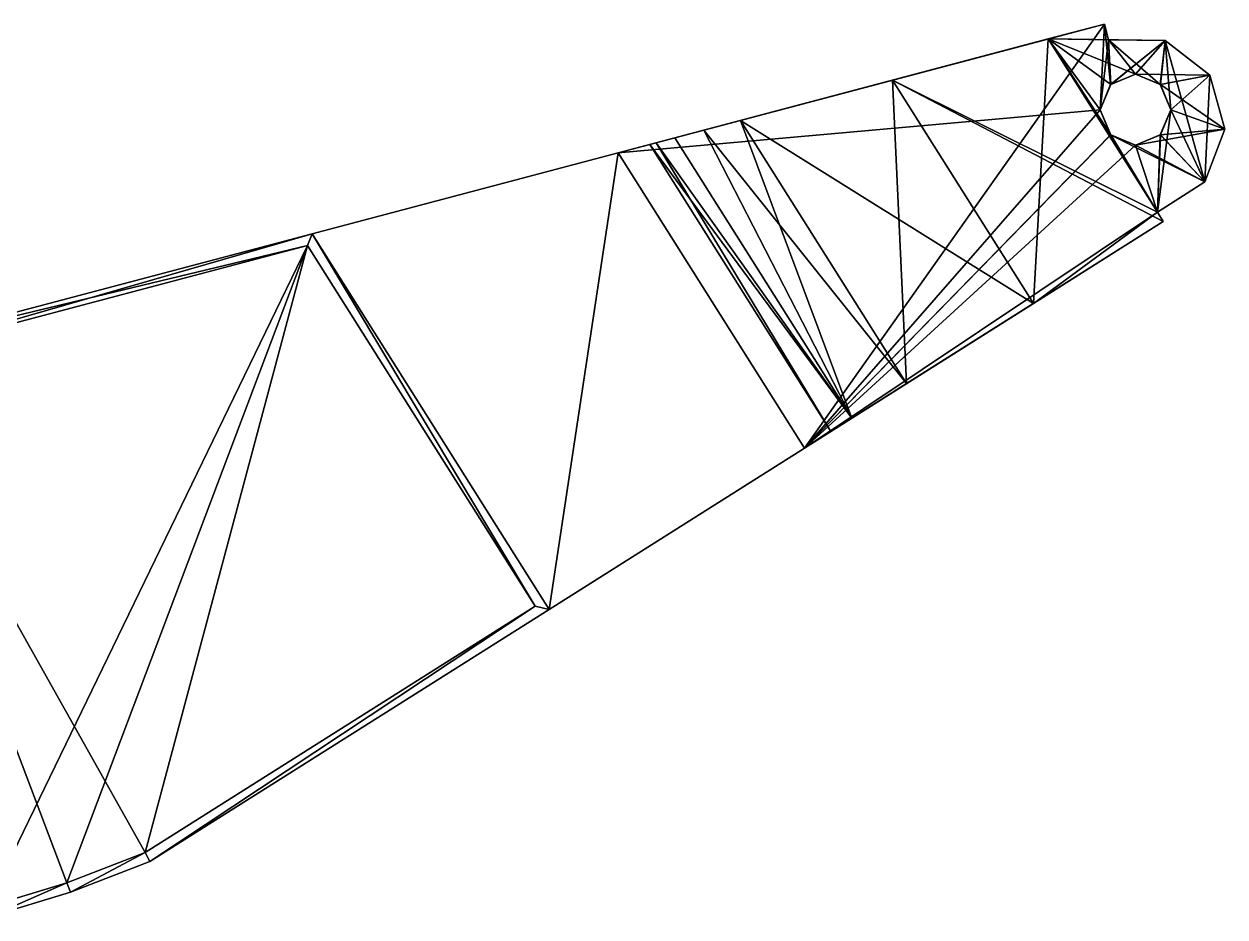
# Model space of a CAD drawing. Header units: metres. Extents: x -8.79 to -1.88, y 2.69 to 4.89.
# Drawn here: x -4.267 to -1.881, y 3.101 to 4.874 of the extents above; entities that cross this region are included whole.
import ezdxf

# ---------------------------------------------------------------- set-up
doc = ezdxf.new("R2010")
doc.units = ezdxf.units.M
doc.header["$LTSCALE"] = 101.851852
for name, color, linetype in [('102', 7, 'CONTINUOUS'), ('103', 7, 'CONTINUOUS'), ('104', 7, 'CONTINUOUS'), ('105', 7, 'CONTINUOUS'), ('106', 7, 'CONTINUOUS'), ('107', 7, 'CONTINUOUS'), ('108', 7, 'CONTINUOUS'), ('109', 7, 'CONTINUOUS'), ('110', 7, 'CONTINUOUS'), ('111', 7, 'CONTINUOUS'), ('112', 7, 'CONTINUOUS'), ('113', 7, 'CONTINUOUS'), ('114', 7, 'CONTINUOUS'), ('115', 7, 'CONTINUOUS'), ('116', 7, 'CONTINUOUS'), ('117', 7, 'CONTINUOUS'), ('118', 7, 'CONTINUOUS'), ('119', 7, 'CONTINUOUS'), ('120', 7, 'CONTINUOUS'), ('121', 7, 'CONTINUOUS'), ('124', 7, 'CONTINUOUS'), ('130', 7, 'CONTINUOUS'), ('131', 7, 'CONTINUOUS'), ('132', 7, 'CONTINUOUS'), ('135', 7, 'CONTINUOUS'), ('136', 7, 'CONTINUOUS'), ('40', 7, 'CONTINUOUS'), ('42', 7, 'CONTINUOUS'), ('66', 7, 'CONTINUOUS'), ('67', 7, 'CONTINUOUS'), ('68', 7, 'CONTINUOUS'), ('69', 7, 'CONTINUOUS'), ('78', 7, 'CONTINUOUS'), ('79', 7, 'CONTINUOUS'), ('80', 7, 'CONTINUOUS'), ('81', 7, 'CONTINUOUS')]:
    doc.layers.add(name, color=color, linetype=linetype)

msp = doc.modelspace()

# ---------------------------------------------------------------- linework, layer by layer
at = {"layer": '102', "color": 2, "linetype": 'CONTINUOUS'}
for points in [[(-2.9162, 4.6638, 0.9013), (-2.8434, 4.6831, 0.9364), (-2.622, 4.0917, 0.8461), (-2.9162, 4.6638, 0.9013)], [(-2.8434, 4.6831, 0.9364), (-2.5133, 4.1603, 0.9364), (-2.622, 4.0917, 0.8461), (-2.8434, 4.6831, 0.9364)], [(-2.9736, 4.6487, 0.8461), (-2.9162, 4.6638, 0.9013), (-2.622, 4.0917, 0.8461), (-2.9736, 4.6487, 0.8461)], [(-3.0235, 4.6354, 0.697), (-3.0108, 4.6388, 0.7752), (-2.6637, 4.0653, 0.697), (-3.0235, 4.6354, 0.697)], [(-3.0108, 4.6388, 0.7752), (-2.9736, 4.6487, 0.8461), (-2.622, 4.0917, 0.8461), (-3.0108, 4.6388, 0.7752)], [(-3.0108, 4.6388, 0.7752), (-2.622, 4.0917, 0.8461), (-2.6637, 4.0653, 0.697), (-3.0108, 4.6388, 0.7752)]]:
    msp.add_3dface(points, dxfattribs=at)
at = {"layer": '103', "color": 2, "linetype": 'CONTINUOUS'}
for points in [[(-3.0235, 4.6354, 0.503), (-3.0235, 4.6354, 0.697), (-2.6637, 4.0653, 0.697), (-3.0235, 4.6354, 0.503)], [(-3.0235, 4.6354, 0.503), (-2.6637, 4.0653, 0.697), (-2.6637, 4.0653, 0.503), (-3.0235, 4.6354, 0.503)]]:
    msp.add_3dface(points, dxfattribs=at)
at = {"layer": '104', "color": 2, "linetype": 'CONTINUOUS'}
for points in [[(-2.8434, 4.6831, 0.2636), (-2.9162, 4.6638, 0.2987), (-2.5133, 4.1603, 0.2636), (-2.8434, 4.6831, 0.2636)], [(-2.9162, 4.6638, 0.2987), (-2.9736, 4.6487, 0.3539), (-2.622, 4.0917, 0.3539), (-2.9162, 4.6638, 0.2987)], [(-2.9162, 4.6638, 0.2987), (-2.622, 4.0917, 0.3539), (-2.5133, 4.1603, 0.2636), (-2.9162, 4.6638, 0.2987)], [(-3.0108, 4.6388, 0.4248), (-3.0235, 4.6354, 0.503), (-2.622, 4.0917, 0.3539), (-3.0108, 4.6388, 0.4248)], [(-3.0235, 4.6354, 0.503), (-2.6637, 4.0653, 0.503), (-2.622, 4.0917, 0.3539), (-3.0235, 4.6354, 0.503)], [(-2.9736, 4.6487, 0.3539), (-3.0108, 4.6388, 0.4248), (-2.622, 4.0917, 0.3539), (-2.9736, 4.6487, 0.3539)]]:
    msp.add_3dface(points, dxfattribs=at)
at = {"layer": '105', "color": 2, "linetype": 'CONTINUOUS'}
for points in [[(-2.2323, 4.8448, 0.17), (-2.5414, 4.763, 0.1959), (-2.0152, 4.5009, 0.17), (-2.2323, 4.8448, 0.17)], [(-2.5414, 4.763, 0.1959), (-2.8434, 4.6831, 0.2636), (-2.2611, 4.3194, 0.1958), (-2.5414, 4.763, 0.1959)], [(-2.0152, 4.5009, 0.17), (-2.5414, 4.763, 0.1959), (-2.0034, 4.4821, 0.17), (-2.0152, 4.5009, 0.17)], [(-2.0034, 4.4821, 0.17), (-2.5414, 4.763, 0.1959), (-2.2611, 4.3194, 0.1958), (-2.0034, 4.4821, 0.17)], [(-2.8434, 4.6831, 0.2636), (-2.5133, 4.1603, 0.2636), (-2.2611, 4.3194, 0.1958), (-2.8434, 4.6831, 0.2636)]]:
    msp.add_3dface(points, dxfattribs=at)
at = {"layer": '106', "color": 2, "linetype": 'CONTINUOUS'}
for points in [[(-2.1203, 4.8744, 0.17), (-2.2323, 4.8448, 0.17), (-2.1121, 4.8432, 0.17), (-2.1203, 4.8744, 0.17)], [(-2.1121, 4.8432, 0.17), (-2.2323, 4.8448, 0.17), (-2.129, 4.7043, 0.17), (-2.1121, 4.8432, 0.17)], [(-2.2323, 4.8448, 0.17), (-2.0152, 4.5009, 0.17), (-2.108, 4.6542, 0.17), (-2.2323, 4.8448, 0.17)], [(-2.129, 4.7043, 0.17), (-2.2323, 4.8448, 0.17), (-2.108, 4.6542, 0.17), (-2.129, 4.7043, 0.17)], [(-2.1083, 4.7541, 0.17), (-2.1121, 4.8432, 0.17), (-2.129, 4.7043, 0.17), (-2.1083, 4.7541, 0.17)], [(-2, 4.8414, 0.17), (-2.1121, 4.8432, 0.17), (-2.1083, 4.7541, 0.17), (-2, 4.8414, 0.17)], [(-2.059, 4.7746, 0.17), (-2, 4.8414, 0.17), (-2.1083, 4.7541, 0.17), (-2.059, 4.7746, 0.17)], [(-1.9113, 4.773, 0.17), (-2, 4.8414, 0.17), (-2.059, 4.7746, 0.17), (-1.9113, 4.773, 0.17)], [(-2.0094, 4.7544, 0.17), (-1.9113, 4.773, 0.17), (-2.059, 4.7746, 0.17), (-2.0094, 4.7544, 0.17)], [(-1.9884, 4.7043, 0.17), (-1.9113, 4.773, 0.17), (-2.0094, 4.7544, 0.17), (-1.9884, 4.7043, 0.17)], [(-1.8809, 4.6658, 0.17), (-1.9113, 4.773, 0.17), (-1.9884, 4.7043, 0.17), (-1.8809, 4.6658, 0.17)], [(-1.8809, 4.6658, 0.17), (-1.9884, 4.7043, 0.17), (-2.0091, 4.6545, 0.17), (-1.8809, 4.6658, 0.17)], [(-2.108, 4.6542, 0.17), (-2.0152, 4.5009, 0.17), (-2.0584, 4.634, 0.17), (-2.108, 4.6542, 0.17)], [(-1.9207, 4.5611, 0.17), (-1.8809, 4.6658, 0.17), (-2.0584, 4.634, 0.17), (-1.9207, 4.5611, 0.17)], [(-2.0584, 4.634, 0.17), (-1.8809, 4.6658, 0.17), (-2.0091, 4.6545, 0.17), (-2.0584, 4.634, 0.17)], [(-2.0152, 4.5009, 0.17), (-1.9207, 4.5611, 0.17), (-2.0584, 4.634, 0.17), (-2.0152, 4.5009, 0.17)]]:
    msp.add_3dface(points, dxfattribs=at)
at = {"layer": '107', "color": 2, "linetype": 'CONTINUOUS'}
for points in [[(-2.5414, 4.763, 1.0041), (-2.2323, 4.8448, 1.03), (-2.2611, 4.3194, 1.0042), (-2.5414, 4.763, 1.0041)], [(-2.2611, 4.3194, 1.0042), (-2.2323, 4.8448, 1.03), (-2.0152, 4.5009, 1.03), (-2.2611, 4.3194, 1.0042)], [(-2.8434, 4.6831, 0.9364), (-2.5414, 4.763, 1.0041), (-2.5133, 4.1603, 0.9364), (-2.8434, 4.6831, 0.9364)], [(-2.5414, 4.763, 1.0041), (-2.2611, 4.3194, 1.0042), (-2.5133, 4.1603, 0.9364), (-2.5414, 4.763, 1.0041)], [(-2.0034, 4.4821, 1.03), (-2.2611, 4.3194, 1.0042), (-2.0152, 4.5009, 1.03), (-2.0034, 4.4821, 1.03)]]:
    msp.add_3dface(points, dxfattribs=at)
at = {"layer": '108', "color": 2, "linetype": 'CONTINUOUS'}
for points in [[(-2.2323, 4.8448, 1.03), (-2.1203, 4.8744, 1.03), (-2.1121, 4.8432, 1.03), (-2.2323, 4.8448, 1.03)], [(-2.0152, 4.5009, 1.03), (-2.2323, 4.8448, 1.03), (-2.1083, 4.6545, 1.03), (-2.0152, 4.5009, 1.03)], [(-2.2323, 4.8448, 1.03), (-2.1121, 4.8432, 1.03), (-2, 4.8414, 1.03), (-2.2323, 4.8448, 1.03)], [(-2.2323, 4.8448, 1.03), (-2, 4.8414, 1.03), (-2.0584, 4.7746, 1.03), (-2.2323, 4.8448, 1.03)], [(-2.1083, 4.6545, 1.03), (-2.2323, 4.8448, 1.03), (-2.129, 4.7043, 1.03), (-2.1083, 4.6545, 1.03)], [(-2.129, 4.7043, 1.03), (-2.2323, 4.8448, 1.03), (-2.108, 4.7544, 1.03), (-2.129, 4.7043, 1.03)], [(-2.108, 4.7544, 1.03), (-2.2323, 4.8448, 1.03), (-2.0584, 4.7746, 1.03), (-2.108, 4.7544, 1.03)], [(-2, 4.8414, 1.03), (-1.9113, 4.773, 1.03), (-2.0584, 4.7746, 1.03), (-2, 4.8414, 1.03)], [(-2.0584, 4.7746, 1.03), (-1.9113, 4.773, 1.03), (-2.0091, 4.7541, 1.03), (-2.0584, 4.7746, 1.03)], [(-1.9113, 4.773, 1.03), (-1.8809, 4.6658, 1.03), (-2.0091, 4.7541, 1.03), (-1.9113, 4.773, 1.03)], [(-1.8809, 4.6658, 1.03), (-1.9884, 4.7043, 1.03), (-2.0091, 4.7541, 1.03), (-1.8809, 4.6658, 1.03)], [(-1.9884, 4.7043, 1.03), (-1.8809, 4.6658, 1.03), (-2.0094, 4.6542, 1.03), (-1.9884, 4.7043, 1.03)], [(-1.9207, 4.5611, 1.03), (-2.0152, 4.5009, 1.03), (-2.1083, 4.6545, 1.03), (-1.9207, 4.5611, 1.03)], [(-2.059, 4.634, 1.03), (-1.9207, 4.5611, 1.03), (-2.1083, 4.6545, 1.03), (-2.059, 4.634, 1.03)], [(-2.0094, 4.6542, 1.03), (-1.9207, 4.5611, 1.03), (-2.059, 4.634, 1.03), (-2.0094, 4.6542, 1.03)], [(-1.8809, 4.6658, 1.03), (-1.9207, 4.5611, 1.03), (-2.0094, 4.6542, 1.03), (-1.8809, 4.6658, 1.03)]]:
    msp.add_3dface(points, dxfattribs=at)
at = {"layer": '109', "color": 2, "linetype": 'CONTINUOUS'}
for points in [[(-2.7162, 4.0322), (-2.0034, 4.4821), (-2.5133, 4.1603, 0.2636), (-2.7162, 4.0322)], [(-2.0034, 4.4821, 1.2), (-2.7162, 4.0322, 1.2), (-2.0034, 4.4821, 1.03), (-2.0034, 4.4821, 1.2)], [(-2.0034, 4.4821, 1.03), (-2.7162, 4.0322, 1.2), (-2.2611, 4.3194, 1.0042), (-2.0034, 4.4821, 1.03)], [(-2.5133, 4.1603, 0.2636), (-2.0034, 4.4821), (-2.2611, 4.3194, 0.1958), (-2.5133, 4.1603, 0.2636)], [(-2.0034, 4.4821), (-2.0034, 4.4821, 0.17), (-2.2611, 4.3194, 0.1958), (-2.0034, 4.4821)], [(-2.2611, 4.3194, 1.0042), (-2.7162, 4.0322, 1.2), (-2.5133, 4.1603, 0.9364), (-2.2611, 4.3194, 1.0042)], [(-2.622, 4.0917, 0.3539), (-2.7162, 4.0322), (-2.5133, 4.1603, 0.2636), (-2.622, 4.0917, 0.3539)], [(-2.5133, 4.1603, 0.9364), (-2.7162, 4.0322, 1.2), (-2.622, 4.0917, 0.8461), (-2.5133, 4.1603, 0.9364)], [(-2.6637, 4.0653, 0.503), (-2.7162, 4.0322), (-2.622, 4.0917, 0.3539), (-2.6637, 4.0653, 0.503)], [(-2.622, 4.0917, 0.8461), (-2.7162, 4.0322, 1.2), (-2.6637, 4.0653, 0.697), (-2.622, 4.0917, 0.8461)], [(-2.7162, 4.0322, 1.2), (-2.7162, 4.0322), (-2.6637, 4.0653, 0.503), (-2.7162, 4.0322, 1.2)], [(-2.6637, 4.0653, 0.697), (-2.7162, 4.0322, 1.2), (-2.6637, 4.0653, 0.503), (-2.6637, 4.0653, 0.697)], [(-3.2236, 3.7119, 0.9), (-3.2236, 3.7119, 0.3), (-2.7162, 4.0322), (-3.2236, 3.7119, 0.9)], [(-3.2236, 3.7119, 0.9), (-2.7162, 4.0322), (-2.7162, 4.0322, 1.2), (-3.2236, 3.7119, 0.9)], [(-4.017, 3.2111, 0.3), (-3.2236, 3.7119, 0.3), (-4.017, 3.2111, 0.9), (-4.017, 3.2111, 0.3)], [(-3.2236, 3.7119, 0.3), (-3.2236, 3.7119, 0.9), (-4.017, 3.2111, 0.9), (-3.2236, 3.7119, 0.3)]]:
    msp.add_3dface(points, dxfattribs=at)
at = {"layer": '110', "color": 2, "linetype": 'CONTINUOUS'}
for points in [[(-2.0034, 4.4821, 1.2), (-2.0034, 4.4821, 1.03), (-2.0152, 4.5009, 1.2), (-2.0034, 4.4821, 1.2)], [(-2.0034, 4.4821, 1.03), (-2.0152, 4.5009, 1.03), (-2.0152, 4.5009, 1.2), (-2.0034, 4.4821, 1.03)]]:
    msp.add_3dface(points, dxfattribs=at)
at = {"layer": '111', "color": 2, "linetype": 'CONTINUOUS'}
for points in [[(-2.0152, 4.5009, 0.17), (-2.0034, 4.4821), (-2.0152, 4.5009), (-2.0152, 4.5009, 0.17)], [(-2.0034, 4.4821), (-2.0152, 4.5009, 0.17), (-2.0034, 4.4821, 0.17), (-2.0034, 4.4821)]]:
    msp.add_3dface(points, dxfattribs=at)
at = {"layer": '112', "color": 2, "linetype": 'CONTINUOUS'}
for points in [[(-2.1121, 4.8432, 1.2), (-2, 4.8414, 1.2), (-2.1121, 4.8432, 1.03), (-2.1121, 4.8432, 1.2)], [(-2.1121, 4.8432, 1.03), (-2, 4.8414, 1.2), (-2, 4.8414, 1.03), (-2.1121, 4.8432, 1.03)], [(-2, 4.8414, 1.2), (-1.9113, 4.773, 1.2), (-2, 4.8414, 1.03), (-2, 4.8414, 1.2)], [(-1.9113, 4.773, 1.2), (-1.9113, 4.773, 1.03), (-2, 4.8414, 1.03), (-1.9113, 4.773, 1.2)], [(-1.9113, 4.773, 1.2), (-1.8809, 4.6658, 1.2), (-1.9113, 4.773, 1.03), (-1.9113, 4.773, 1.2)], [(-1.8809, 4.6658, 1.2), (-1.8809, 4.6658, 1.03), (-1.9113, 4.773, 1.03), (-1.8809, 4.6658, 1.2)], [(-1.8809, 4.6658, 1.2), (-1.9207, 4.5611, 1.2), (-1.8809, 4.6658, 1.03), (-1.8809, 4.6658, 1.2)], [(-1.9207, 4.5611, 1.2), (-1.9207, 4.5611, 1.03), (-1.8809, 4.6658, 1.03), (-1.9207, 4.5611, 1.2)], [(-2.0152, 4.5009, 1.2), (-2.0152, 4.5009, 1.03), (-1.9207, 4.5611, 1.03), (-2.0152, 4.5009, 1.2)], [(-1.9207, 4.5611, 1.2), (-2.0152, 4.5009, 1.2), (-1.9207, 4.5611, 1.03), (-1.9207, 4.5611, 1.2)]]:
    msp.add_3dface(points, dxfattribs=at)
at = {"layer": '113', "color": 2, "linetype": 'CONTINUOUS'}
for points in [[(-2.1121, 4.8432, 0.17), (-2, 4.8414, 0.17), (-2.1121, 4.8432), (-2.1121, 4.8432, 0.17)], [(-2.1121, 4.8432), (-2, 4.8414, 0.17), (-2, 4.8414), (-2.1121, 4.8432)], [(-2, 4.8414, 0.17), (-1.9113, 4.773, 0.17), (-2, 4.8414), (-2, 4.8414, 0.17)], [(-1.9113, 4.773, 0.17), (-1.9113, 4.773), (-2, 4.8414), (-1.9113, 4.773, 0.17)], [(-1.9113, 4.773, 0.17), (-1.8809, 4.6658, 0.17), (-1.9113, 4.773), (-1.9113, 4.773, 0.17)], [(-1.8809, 4.6658, 0.17), (-1.8809, 4.6658), (-1.9113, 4.773), (-1.8809, 4.6658, 0.17)], [(-1.8809, 4.6658, 0.17), (-1.9207, 4.5611, 0.17), (-1.8809, 4.6658), (-1.8809, 4.6658, 0.17)], [(-1.9207, 4.5611, 0.17), (-1.9207, 4.5611), (-1.8809, 4.6658), (-1.9207, 4.5611, 0.17)], [(-1.9207, 4.5611, 0.17), (-2.0152, 4.5009, 0.17), (-1.9207, 4.5611), (-1.9207, 4.5611, 0.17)], [(-2.0152, 4.5009, 0.17), (-2.0152, 4.5009), (-1.9207, 4.5611), (-2.0152, 4.5009, 0.17)]]:
    msp.add_3dface(points, dxfattribs=at)
at = {"layer": '114', "color": 2, "linetype": 'CONTINUOUS'}
for points in [[(-2.1203, 4.8744, 1.03), (-2.1203, 4.8744, 1.2), (-2.1121, 4.8432, 1.03), (-2.1203, 4.8744, 1.03)], [(-2.1203, 4.8744, 1.2), (-2.1121, 4.8432, 1.2), (-2.1121, 4.8432, 1.03), (-2.1203, 4.8744, 1.2)]]:
    msp.add_3dface(points, dxfattribs=at)
at = {"layer": '115', "color": 2, "linetype": 'CONTINUOUS'}
for points in [[(-2.1203, 4.8744), (-2.1203, 4.8744, 0.17), (-2.1121, 4.8432), (-2.1203, 4.8744)], [(-2.1203, 4.8744, 0.17), (-2.1121, 4.8432, 0.17), (-2.1121, 4.8432), (-2.1203, 4.8744, 0.17)]]:
    msp.add_3dface(points, dxfattribs=at)
at = {"layer": '116', "color": 2, "linetype": 'CONTINUOUS'}
for points in [[(-2.129, 4.7043, 1.2), (-2.108, 4.6542, 1.2), (-2.129, 4.7043, 1.03), (-2.129, 4.7043, 1.2)], [(-2.108, 4.6542, 1.2), (-2.1083, 4.6545, 1.03), (-2.129, 4.7043, 1.03), (-2.108, 4.6542, 1.2)], [(-2.0091, 4.6545, 1.2), (-1.9884, 4.7043, 1.2), (-2.0094, 4.6542, 1.03), (-2.0091, 4.6545, 1.2)], [(-1.9884, 4.7043, 1.2), (-1.9884, 4.7043, 1.03), (-2.0094, 4.6542, 1.03), (-1.9884, 4.7043, 1.2)], [(-2.108, 4.6542, 1.2), (-2.059, 4.634, 1.03), (-2.1083, 4.6545, 1.03), (-2.108, 4.6542, 1.2)], [(-2.108, 4.6542, 1.2), (-2.0584, 4.634, 1.2), (-2.059, 4.634, 1.03), (-2.108, 4.6542, 1.2)], [(-2.0584, 4.634, 1.2), (-2.0094, 4.6542, 1.03), (-2.059, 4.634, 1.03), (-2.0584, 4.634, 1.2)], [(-2.0584, 4.634, 1.2), (-2.0091, 4.6545, 1.2), (-2.0094, 4.6542, 1.03), (-2.0584, 4.634, 1.2)]]:
    msp.add_3dface(points, dxfattribs=at)
at = {"layer": '117', "color": 2, "linetype": 'CONTINUOUS'}
for points in [[(-2.059, 4.7746, 1.2), (-2.1083, 4.7541, 1.2), (-2.108, 4.7544, 1.03), (-2.059, 4.7746, 1.2)], [(-2.059, 4.7746, 1.2), (-2.108, 4.7544, 1.03), (-2.0584, 4.7746, 1.03), (-2.059, 4.7746, 1.2)], [(-2.0094, 4.7544, 1.2), (-2.059, 4.7746, 1.2), (-2.0584, 4.7746, 1.03), (-2.0094, 4.7544, 1.2)], [(-2.0094, 4.7544, 1.2), (-2.0584, 4.7746, 1.03), (-2.0091, 4.7541, 1.03), (-2.0094, 4.7544, 1.2)], [(-2.1083, 4.7541, 1.2), (-2.129, 4.7043, 1.2), (-2.108, 4.7544, 1.03), (-2.1083, 4.7541, 1.2)], [(-2.129, 4.7043, 1.2), (-2.129, 4.7043, 1.03), (-2.108, 4.7544, 1.03), (-2.129, 4.7043, 1.2)], [(-1.9884, 4.7043, 1.2), (-2.0094, 4.7544, 1.2), (-1.9884, 4.7043, 1.03), (-1.9884, 4.7043, 1.2)], [(-1.9884, 4.7043, 1.03), (-2.0094, 4.7544, 1.2), (-2.0091, 4.7541, 1.03), (-1.9884, 4.7043, 1.03)]]:
    msp.add_3dface(points, dxfattribs=at)
at = {"layer": '118', "color": 2, "linetype": 'CONTINUOUS'}
for points in [[(-4.5785, 4.224, 0.3), (-3.6945, 4.4579, 0.3), (-4.5745, 4.2044, 0.3), (-4.5785, 4.224, 0.3)], [(-4.5745, 4.2044, 0.3), (-3.6945, 4.4579, 0.3), (-3.7036, 4.4348, 0.3), (-4.5745, 4.2044, 0.3)], [(-3.7036, 4.4348, 0.3), (-3.6945, 4.4579, 0.3), (-3.2512, 3.7181, 0.3), (-3.7036, 4.4348, 0.3)], [(-3.6945, 4.4579, 0.3), (-3.2236, 3.7119, 0.3), (-3.2512, 3.7181, 0.3), (-3.6945, 4.4579, 0.3)], [(-3.2512, 3.7181, 0.3), (-4.017, 3.2111, 0.3), (-4.0264, 3.2288, 0.3), (-3.2512, 3.7181, 0.3)], [(-3.2236, 3.7119, 0.3), (-4.017, 3.2111, 0.3), (-3.2512, 3.7181, 0.3), (-3.2236, 3.7119, 0.3)], [(-4.0264, 3.2288, 0.3), (-4.1743, 3.15, 0.3), (-4.1817, 3.1686, 0.3), (-4.0264, 3.2288, 0.3)], [(-4.017, 3.2111, 0.3), (-4.1743, 3.15, 0.3), (-4.0264, 3.2288, 0.3), (-4.017, 3.2111, 0.3)], [(-4.1817, 3.1686, 0.3), (-4.3359, 3.101, 0.3), (-4.3411, 3.1203, 0.3), (-4.1817, 3.1686, 0.3)], [(-4.1743, 3.15, 0.3), (-4.3359, 3.101, 0.3), (-4.1817, 3.1686, 0.3), (-4.1743, 3.15, 0.3)]]:
    msp.add_3dface(points, dxfattribs=at)
at = {"layer": '119', "color": 2, "linetype": 'CONTINUOUS'}
for points in [[(-3.2236, 3.7119, 0.3), (-3.6945, 4.4579, 0.3), (-3.0865, 4.6188), (-3.2236, 3.7119, 0.3)], [(-3.2236, 3.7119, 0.3), (-3.0865, 4.6188), (-2.7162, 4.0322), (-3.2236, 3.7119, 0.3)]]:
    msp.add_3dface(points, dxfattribs=at)
at = {"layer": '120', "color": 2, "linetype": 'CONTINUOUS'}
for points in [[(-3.6945, 4.4579, 0.9), (-3.2236, 3.7119, 0.9), (-3.0865, 4.6188, 1.2), (-3.6945, 4.4579, 0.9)], [(-3.0865, 4.6188, 1.2), (-3.2236, 3.7119, 0.9), (-2.7162, 4.0322, 1.2), (-3.0865, 4.6188, 1.2)]]:
    msp.add_3dface(points, dxfattribs=at)
at = {"layer": '121', "color": 2, "linetype": 'CONTINUOUS'}
for points in [[(-3.6945, 4.4579, 0.9), (-4.5785, 4.224, 0.9), (-3.7036, 4.4348, 0.9), (-3.6945, 4.4579, 0.9)], [(-3.2512, 3.7181, 0.9), (-3.6945, 4.4579, 0.9), (-3.7036, 4.4348, 0.9), (-3.2512, 3.7181, 0.9)], [(-3.2236, 3.7119, 0.9), (-3.6945, 4.4579, 0.9), (-3.2512, 3.7181, 0.9), (-3.2236, 3.7119, 0.9)], [(-3.7036, 4.4348, 0.9), (-4.5785, 4.224, 0.9), (-4.5745, 4.2044, 0.9), (-3.7036, 4.4348, 0.9)], [(-4.0264, 3.2288, 0.9), (-4.017, 3.2111, 0.9), (-3.2512, 3.7181, 0.9), (-4.0264, 3.2288, 0.9)], [(-4.017, 3.2111, 0.9), (-3.2236, 3.7119, 0.9), (-3.2512, 3.7181, 0.9), (-4.017, 3.2111, 0.9)], [(-4.1817, 3.1686, 0.9), (-4.1743, 3.15, 0.9), (-4.0264, 3.2288, 0.9), (-4.1817, 3.1686, 0.9)], [(-4.1743, 3.15, 0.9), (-4.017, 3.2111, 0.9), (-4.0264, 3.2288, 0.9), (-4.1743, 3.15, 0.9)], [(-4.3411, 3.1203, 0.9), (-4.3359, 3.101, 0.9), (-4.1817, 3.1686, 0.9), (-4.3411, 3.1203, 0.9)], [(-4.3359, 3.101, 0.9), (-4.1743, 3.15, 0.9), (-4.1817, 3.1686, 0.9), (-4.3359, 3.101, 0.9)]]:
    msp.add_3dface(points, dxfattribs=at)
at = {"layer": '124', "color": 2, "linetype": 'CONTINUOUS'}
for points in [[(-2.1203, 4.8744, 1.2), (-3.0865, 4.6188, 1.2), (-2.129, 4.7043, 1.2), (-2.1203, 4.8744, 1.2)], [(-2.1083, 4.7541, 1.2), (-2.1203, 4.8744, 1.2), (-2.129, 4.7043, 1.2), (-2.1083, 4.7541, 1.2)], [(-2.1121, 4.8432, 1.2), (-2.1203, 4.8744, 1.2), (-2.1083, 4.7541, 1.2), (-2.1121, 4.8432, 1.2)], [(-2, 4.8414, 1.2), (-2.1121, 4.8432, 1.2), (-2.0094, 4.7544, 1.2), (-2, 4.8414, 1.2)], [(-2.0094, 4.7544, 1.2), (-2.1121, 4.8432, 1.2), (-2.059, 4.7746, 1.2), (-2.0094, 4.7544, 1.2)], [(-2.059, 4.7746, 1.2), (-2.1121, 4.8432, 1.2), (-2.1083, 4.7541, 1.2), (-2.059, 4.7746, 1.2)], [(-1.9884, 4.7043, 1.2), (-2, 4.8414, 1.2), (-2.0094, 4.7544, 1.2), (-1.9884, 4.7043, 1.2)], [(-1.9113, 4.773, 1.2), (-2, 4.8414, 1.2), (-1.9207, 4.5611, 1.2), (-1.9113, 4.773, 1.2)], [(-1.9207, 4.5611, 1.2), (-2, 4.8414, 1.2), (-1.9884, 4.7043, 1.2), (-1.9207, 4.5611, 1.2)], [(-1.8809, 4.6658, 1.2), (-1.9113, 4.773, 1.2), (-1.9207, 4.5611, 1.2), (-1.8809, 4.6658, 1.2)], [(-3.0865, 4.6188, 1.2), (-2.7162, 4.0322, 1.2), (-2.129, 4.7043, 1.2), (-3.0865, 4.6188, 1.2)], [(-2.129, 4.7043, 1.2), (-2.7162, 4.0322, 1.2), (-2.108, 4.6542, 1.2), (-2.129, 4.7043, 1.2)], [(-1.9207, 4.5611, 1.2), (-1.9884, 4.7043, 1.2), (-2.0091, 4.6545, 1.2), (-1.9207, 4.5611, 1.2)], [(-2.7162, 4.0322, 1.2), (-2.0152, 4.5009, 1.2), (-2.108, 4.6542, 1.2), (-2.7162, 4.0322, 1.2)], [(-2.108, 4.6542, 1.2), (-2.0152, 4.5009, 1.2), (-2.0584, 4.634, 1.2), (-2.108, 4.6542, 1.2)], [(-2.0584, 4.634, 1.2), (-2.0152, 4.5009, 1.2), (-2.0091, 4.6545, 1.2), (-2.0584, 4.634, 1.2)], [(-2.0152, 4.5009, 1.2), (-1.9207, 4.5611, 1.2), (-2.0091, 4.6545, 1.2), (-2.0152, 4.5009, 1.2)], [(-2.7162, 4.0322, 1.2), (-2.0034, 4.4821, 1.2), (-2.0152, 4.5009, 1.2), (-2.7162, 4.0322, 1.2)]]:
    msp.add_3dface(points, dxfattribs=at)
at = {"layer": '130', "color": 2, "linetype": 'CONTINUOUS'}
for points in [[(-2.129, 4.7043, 0.17), (-2.108, 4.6542, 0.17), (-2.129, 4.7043), (-2.129, 4.7043, 0.17)], [(-2.108, 4.6542, 0.17), (-2.1083, 4.6545), (-2.129, 4.7043), (-2.108, 4.6542, 0.17)], [(-2.0091, 4.6545, 0.17), (-1.9884, 4.7043, 0.17), (-2.0094, 4.6542), (-2.0091, 4.6545, 0.17)], [(-1.9884, 4.7043, 0.17), (-1.9884, 4.7043), (-2.0094, 4.6542), (-1.9884, 4.7043, 0.17)], [(-2.108, 4.6542, 0.17), (-2.059, 4.634), (-2.1083, 4.6545), (-2.108, 4.6542, 0.17)], [(-2.108, 4.6542, 0.17), (-2.0584, 4.634, 0.17), (-2.059, 4.634), (-2.108, 4.6542, 0.17)], [(-2.0584, 4.634, 0.17), (-2.0094, 4.6542), (-2.059, 4.634), (-2.0584, 4.634, 0.17)], [(-2.0584, 4.634, 0.17), (-2.0091, 4.6545, 0.17), (-2.0094, 4.6542), (-2.0584, 4.634, 0.17)]]:
    msp.add_3dface(points, dxfattribs=at)
at = {"layer": '131', "color": 2, "linetype": 'CONTINUOUS'}
for points in [[(-2.059, 4.7746, 0.17), (-2.1083, 4.7541, 0.17), (-2.108, 4.7544), (-2.059, 4.7746, 0.17)], [(-2.059, 4.7746, 0.17), (-2.108, 4.7544), (-2.0584, 4.7746), (-2.059, 4.7746, 0.17)], [(-2.0094, 4.7544, 0.17), (-2.059, 4.7746, 0.17), (-2.0584, 4.7746), (-2.0094, 4.7544, 0.17)], [(-2.0094, 4.7544, 0.17), (-2.0584, 4.7746), (-2.0091, 4.7541), (-2.0094, 4.7544, 0.17)], [(-2.1083, 4.7541, 0.17), (-2.129, 4.7043, 0.17), (-2.108, 4.7544), (-2.1083, 4.7541, 0.17)], [(-2.129, 4.7043, 0.17), (-2.129, 4.7043), (-2.108, 4.7544), (-2.129, 4.7043, 0.17)], [(-1.9884, 4.7043, 0.17), (-2.0094, 4.7544, 0.17), (-1.9884, 4.7043), (-1.9884, 4.7043, 0.17)], [(-1.9884, 4.7043), (-2.0094, 4.7544, 0.17), (-2.0091, 4.7541), (-1.9884, 4.7043)]]:
    msp.add_3dface(points, dxfattribs=at)
at = {"layer": '132', "color": 2, "linetype": 'CONTINUOUS'}
for points in [[(-4.1743, 3.15, 0.3), (-4.017, 3.2111, 0.3), (-4.1743, 3.15, 0.9), (-4.1743, 3.15, 0.3)], [(-4.017, 3.2111, 0.3), (-4.017, 3.2111, 0.9), (-4.1743, 3.15, 0.9), (-4.017, 3.2111, 0.3)], [(-4.3359, 3.101, 0.3), (-4.1743, 3.15, 0.3), (-4.3359, 3.101, 0.45), (-4.3359, 3.101, 0.3)], [(-4.1743, 3.15, 0.3), (-4.1743, 3.15, 0.9), (-4.3359, 3.101, 0.9), (-4.1743, 3.15, 0.3)], [(-4.1743, 3.15, 0.3), (-4.3359, 3.101, 0.9), (-4.3359, 3.101, 0.75), (-4.1743, 3.15, 0.3)], [(-4.3359, 3.101, 0.45), (-4.1743, 3.15, 0.3), (-4.3359, 3.101, 0.525), (-4.3359, 3.101, 0.45)], [(-4.3359, 3.101, 0.525), (-4.1743, 3.15, 0.3), (-4.3359, 3.101, 0.675), (-4.3359, 3.101, 0.525)], [(-4.3359, 3.101, 0.675), (-4.1743, 3.15, 0.3), (-4.3359, 3.101, 0.75), (-4.3359, 3.101, 0.675)]]:
    msp.add_3dface(points, dxfattribs=at)
at = {"layer": '135', "color": 2, "linetype": 'CONTINUOUS'}
for points in [[(-2.2323, 4.8448, 0.17), (-2.1203, 4.8744, 0.17), (-3.0865, 4.6188), (-2.2323, 4.8448, 0.17)], [(-3.0865, 4.6188), (-2.1203, 4.8744, 0.17), (-2.1203, 4.8744), (-3.0865, 4.6188)], [(-2.1203, 4.8744, 1.2), (-2.8434, 4.6831, 0.9364), (-3.0865, 4.6188, 1.2), (-2.1203, 4.8744, 1.2)], [(-2.5414, 4.763, 1.0041), (-2.8434, 4.6831, 0.9364), (-2.1203, 4.8744, 1.2), (-2.5414, 4.763, 1.0041)], [(-2.2323, 4.8448, 1.03), (-2.5414, 4.763, 1.0041), (-2.1203, 4.8744, 1.2), (-2.2323, 4.8448, 1.03)], [(-2.1203, 4.8744, 1.03), (-2.2323, 4.8448, 1.03), (-2.1203, 4.8744, 1.2), (-2.1203, 4.8744, 1.03)], [(-2.5414, 4.763, 0.1959), (-2.2323, 4.8448, 0.17), (-3.0865, 4.6188), (-2.5414, 4.763, 0.1959)], [(-2.8434, 4.6831, 0.2636), (-2.5414, 4.763, 0.1959), (-3.0865, 4.6188), (-2.8434, 4.6831, 0.2636)], [(-2.9162, 4.6638, 0.2987), (-2.8434, 4.6831, 0.2636), (-3.0865, 4.6188), (-2.9162, 4.6638, 0.2987)], [(-2.8434, 4.6831, 0.9364), (-2.9162, 4.6638, 0.9013), (-3.0865, 4.6188, 1.2), (-2.8434, 4.6831, 0.9364)], [(-2.9736, 4.6487, 0.3539), (-2.9162, 4.6638, 0.2987), (-3.0865, 4.6188), (-2.9736, 4.6487, 0.3539)], [(-2.9162, 4.6638, 0.9013), (-2.9736, 4.6487, 0.8461), (-3.0865, 4.6188, 1.2), (-2.9162, 4.6638, 0.9013)], [(-3.0108, 4.6388, 0.4248), (-2.9736, 4.6487, 0.3539), (-3.0865, 4.6188), (-3.0108, 4.6388, 0.4248)], [(-2.9736, 4.6487, 0.8461), (-3.0108, 4.6388, 0.7752), (-3.0865, 4.6188, 1.2), (-2.9736, 4.6487, 0.8461)], [(-3.0235, 4.6354, 0.503), (-3.0108, 4.6388, 0.4248), (-3.0865, 4.6188), (-3.0235, 4.6354, 0.503)], [(-3.0108, 4.6388, 0.7752), (-3.0235, 4.6354, 0.697), (-3.0865, 4.6188, 1.2), (-3.0108, 4.6388, 0.7752)], [(-3.0235, 4.6354, 0.697), (-3.0235, 4.6354, 0.503), (-3.0865, 4.6188), (-3.0235, 4.6354, 0.697)], [(-3.0865, 4.6188, 1.2), (-3.0235, 4.6354, 0.697), (-3.0865, 4.6188), (-3.0865, 4.6188, 1.2)], [(-3.6945, 4.4579, 0.3), (-3.6945, 4.4579, 0.9), (-3.0865, 4.6188, 1.2), (-3.6945, 4.4579, 0.3)], [(-3.6945, 4.4579, 0.3), (-3.0865, 4.6188, 1.2), (-3.0865, 4.6188), (-3.6945, 4.4579, 0.3)], [(-3.6945, 4.4579, 0.3), (-4.5785, 4.224, 0.3), (-3.6945, 4.4579, 0.9), (-3.6945, 4.4579, 0.3)], [(-4.5785, 4.224, 0.3), (-4.5785, 4.224, 0.9), (-3.6945, 4.4579, 0.9), (-4.5785, 4.224, 0.3)]]:
    msp.add_3dface(points, dxfattribs=at)
at = {"layer": '136', "color": 2, "linetype": 'CONTINUOUS'}
for points in [[(-3.0865, 4.6188), (-2.1203, 4.8744), (-2.7162, 4.0322), (-3.0865, 4.6188)], [(-2.7162, 4.0322), (-2.1203, 4.8744), (-2.129, 4.7043), (-2.7162, 4.0322)], [(-2.1203, 4.8744), (-2.1121, 4.8432), (-2.129, 4.7043), (-2.1203, 4.8744)], [(-2.129, 4.7043), (-2.1121, 4.8432), (-2.108, 4.7544), (-2.129, 4.7043)], [(-2.1121, 4.8432), (-2, 4.8414), (-2.108, 4.7544), (-2.1121, 4.8432)], [(-2.108, 4.7544), (-2, 4.8414), (-2.0584, 4.7746), (-2.108, 4.7544)], [(-2.0584, 4.7746), (-2, 4.8414), (-2.0091, 4.7541), (-2.0584, 4.7746)], [(-2, 4.8414), (-1.9884, 4.7043), (-2.0091, 4.7541), (-2, 4.8414)], [(-2, 4.8414), (-1.9113, 4.773), (-1.9884, 4.7043), (-2, 4.8414)], [(-1.9113, 4.773), (-1.9207, 4.5611), (-1.9884, 4.7043), (-1.9113, 4.773)], [(-1.8809, 4.6658), (-1.9207, 4.5611), (-1.9113, 4.773), (-1.8809, 4.6658)], [(-2.1083, 4.6545), (-2.7162, 4.0322), (-2.129, 4.7043), (-2.1083, 4.6545)], [(-1.9207, 4.5611), (-2.0152, 4.5009), (-1.9884, 4.7043), (-1.9207, 4.5611)], [(-1.9884, 4.7043), (-2.0152, 4.5009), (-2.0094, 4.6542), (-1.9884, 4.7043)], [(-2.059, 4.634), (-2.7162, 4.0322), (-2.1083, 4.6545), (-2.059, 4.634)], [(-2.0094, 4.6542), (-2.0152, 4.5009), (-2.059, 4.634), (-2.0094, 4.6542)], [(-2.0152, 4.5009), (-2.7162, 4.0322), (-2.059, 4.634), (-2.0152, 4.5009)], [(-2.0034, 4.4821), (-2.7162, 4.0322), (-2.0152, 4.5009), (-2.0034, 4.4821)]]:
    msp.add_3dface(points, dxfattribs=at)
at = {"layer": '40', "color": 2, "linetype": 'CONTINUOUS'}
for points in [[(-3.7036, 4.4348, 0.32), (-4.3411, 3.1203, 0.32), (-4.5745, 4.2044, 0.32), (-3.7036, 4.4348, 0.32)], [(-4.1817, 3.1686, 0.32), (-4.3411, 3.1203, 0.32), (-3.7036, 4.4348, 0.32), (-4.1817, 3.1686, 0.32)], [(-4.0264, 3.2288, 0.32), (-4.1817, 3.1686, 0.32), (-3.7036, 4.4348, 0.32), (-4.0264, 3.2288, 0.32)], [(-3.2512, 3.7181, 0.32), (-4.0264, 3.2288, 0.32), (-3.7036, 4.4348, 0.32), (-3.2512, 3.7181, 0.32)]]:
    msp.add_3dface(points, dxfattribs=at)
at = {"layer": '42', "color": 2, "linetype": 'CONTINUOUS'}
for points in [[(-3.7036, 4.4348, 0.88), (-4.5745, 4.2044, 0.88), (-4.0264, 3.2288, 0.88), (-3.7036, 4.4348, 0.88)], [(-3.2512, 3.7181, 0.88), (-3.7036, 4.4348, 0.88), (-4.0264, 3.2288, 0.88), (-3.2512, 3.7181, 0.88)], [(-4.0264, 3.2288, 0.88), (-4.5745, 4.2044, 0.88), (-4.1817, 3.1686, 0.88), (-4.0264, 3.2288, 0.88)], [(-4.1817, 3.1686, 0.88), (-4.5745, 4.2044, 0.88), (-4.3411, 3.1203, 0.88), (-4.1817, 3.1686, 0.88)]]:
    msp.add_3dface(points, dxfattribs=at)
at = {"layer": '66', "color": 2, "linetype": 'CONTINUOUS'}
for points in [[(-4.1817, 3.1686, 0.32), (-4.0264, 3.2288, 0.32), (-4.1817, 3.1686, 0.3), (-4.1817, 3.1686, 0.32)], [(-4.0264, 3.2288, 0.32), (-4.0264, 3.2288, 0.3), (-4.1817, 3.1686, 0.3), (-4.0264, 3.2288, 0.32)], [(-4.3411, 3.1203, 0.32), (-4.1817, 3.1686, 0.32), (-4.3411, 3.1203, 0.3), (-4.3411, 3.1203, 0.32)], [(-4.1817, 3.1686, 0.32), (-4.1817, 3.1686, 0.3), (-4.3411, 3.1203, 0.3), (-4.1817, 3.1686, 0.32)]]:
    msp.add_3dface(points, dxfattribs=at)
at = {"layer": '67', "color": 2, "linetype": 'CONTINUOUS'}
for points in [[(-4.0264, 3.2288, 0.32), (-3.2512, 3.7181, 0.32), (-4.0264, 3.2288, 0.3), (-4.0264, 3.2288, 0.32)], [(-3.2512, 3.7181, 0.32), (-3.2512, 3.7181, 0.3), (-4.0264, 3.2288, 0.3), (-3.2512, 3.7181, 0.32)]]:
    msp.add_3dface(points, dxfattribs=at)
at = {"layer": '68', "color": 2, "linetype": 'CONTINUOUS'}
for points in [[(-3.2512, 3.7181, 0.32), (-3.7036, 4.4348, 0.32), (-3.2512, 3.7181, 0.3), (-3.2512, 3.7181, 0.32)], [(-3.7036, 4.4348, 0.32), (-3.7036, 4.4348, 0.3), (-3.2512, 3.7181, 0.3), (-3.7036, 4.4348, 0.32)]]:
    msp.add_3dface(points, dxfattribs=at)
at = {"layer": '69', "color": 2, "linetype": 'CONTINUOUS'}
for points in [[(-3.7036, 4.4348, 0.32), (-4.5745, 4.2044, 0.32), (-3.7036, 4.4348, 0.3), (-3.7036, 4.4348, 0.32)], [(-4.5745, 4.2044, 0.32), (-4.5745, 4.2044, 0.3), (-3.7036, 4.4348, 0.3), (-4.5745, 4.2044, 0.32)]]:
    msp.add_3dface(points, dxfattribs=at)
at = {"layer": '78', "color": 2, "linetype": 'CONTINUOUS'}
for points in [[(-4.1817, 3.1686, 0.9), (-4.0264, 3.2288, 0.9), (-4.1817, 3.1686, 0.88), (-4.1817, 3.1686, 0.9)], [(-4.0264, 3.2288, 0.9), (-4.0264, 3.2288, 0.88), (-4.1817, 3.1686, 0.88), (-4.0264, 3.2288, 0.9)], [(-4.3411, 3.1203, 0.9), (-4.1817, 3.1686, 0.9), (-4.3411, 3.1203, 0.88), (-4.3411, 3.1203, 0.9)], [(-4.1817, 3.1686, 0.9), (-4.1817, 3.1686, 0.88), (-4.3411, 3.1203, 0.88), (-4.1817, 3.1686, 0.9)]]:
    msp.add_3dface(points, dxfattribs=at)
at = {"layer": '79', "color": 2, "linetype": 'CONTINUOUS'}
for points in [[(-4.0264, 3.2288, 0.9), (-3.2512, 3.7181, 0.9), (-4.0264, 3.2288, 0.88), (-4.0264, 3.2288, 0.9)], [(-3.2512, 3.7181, 0.9), (-3.2512, 3.7181, 0.88), (-4.0264, 3.2288, 0.88), (-3.2512, 3.7181, 0.9)]]:
    msp.add_3dface(points, dxfattribs=at)
at = {"layer": '80', "color": 2, "linetype": 'CONTINUOUS'}
for points in [[(-3.2512, 3.7181, 0.9), (-3.7036, 4.4348, 0.9), (-3.2512, 3.7181, 0.88), (-3.2512, 3.7181, 0.9)], [(-3.7036, 4.4348, 0.9), (-3.7036, 4.4348, 0.88), (-3.2512, 3.7181, 0.88), (-3.7036, 4.4348, 0.9)]]:
    msp.add_3dface(points, dxfattribs=at)
at = {"layer": '81', "color": 2, "linetype": 'CONTINUOUS'}
for points in [[(-3.7036, 4.4348, 0.9), (-4.5745, 4.2044, 0.9), (-3.7036, 4.4348, 0.88), (-3.7036, 4.4348, 0.9)], [(-4.5745, 4.2044, 0.9), (-4.5745, 4.2044, 0.88), (-3.7036, 4.4348, 0.88), (-4.5745, 4.2044, 0.9)]]:
    msp.add_3dface(points, dxfattribs=at)

doc.saveas('drawing.dxf')
